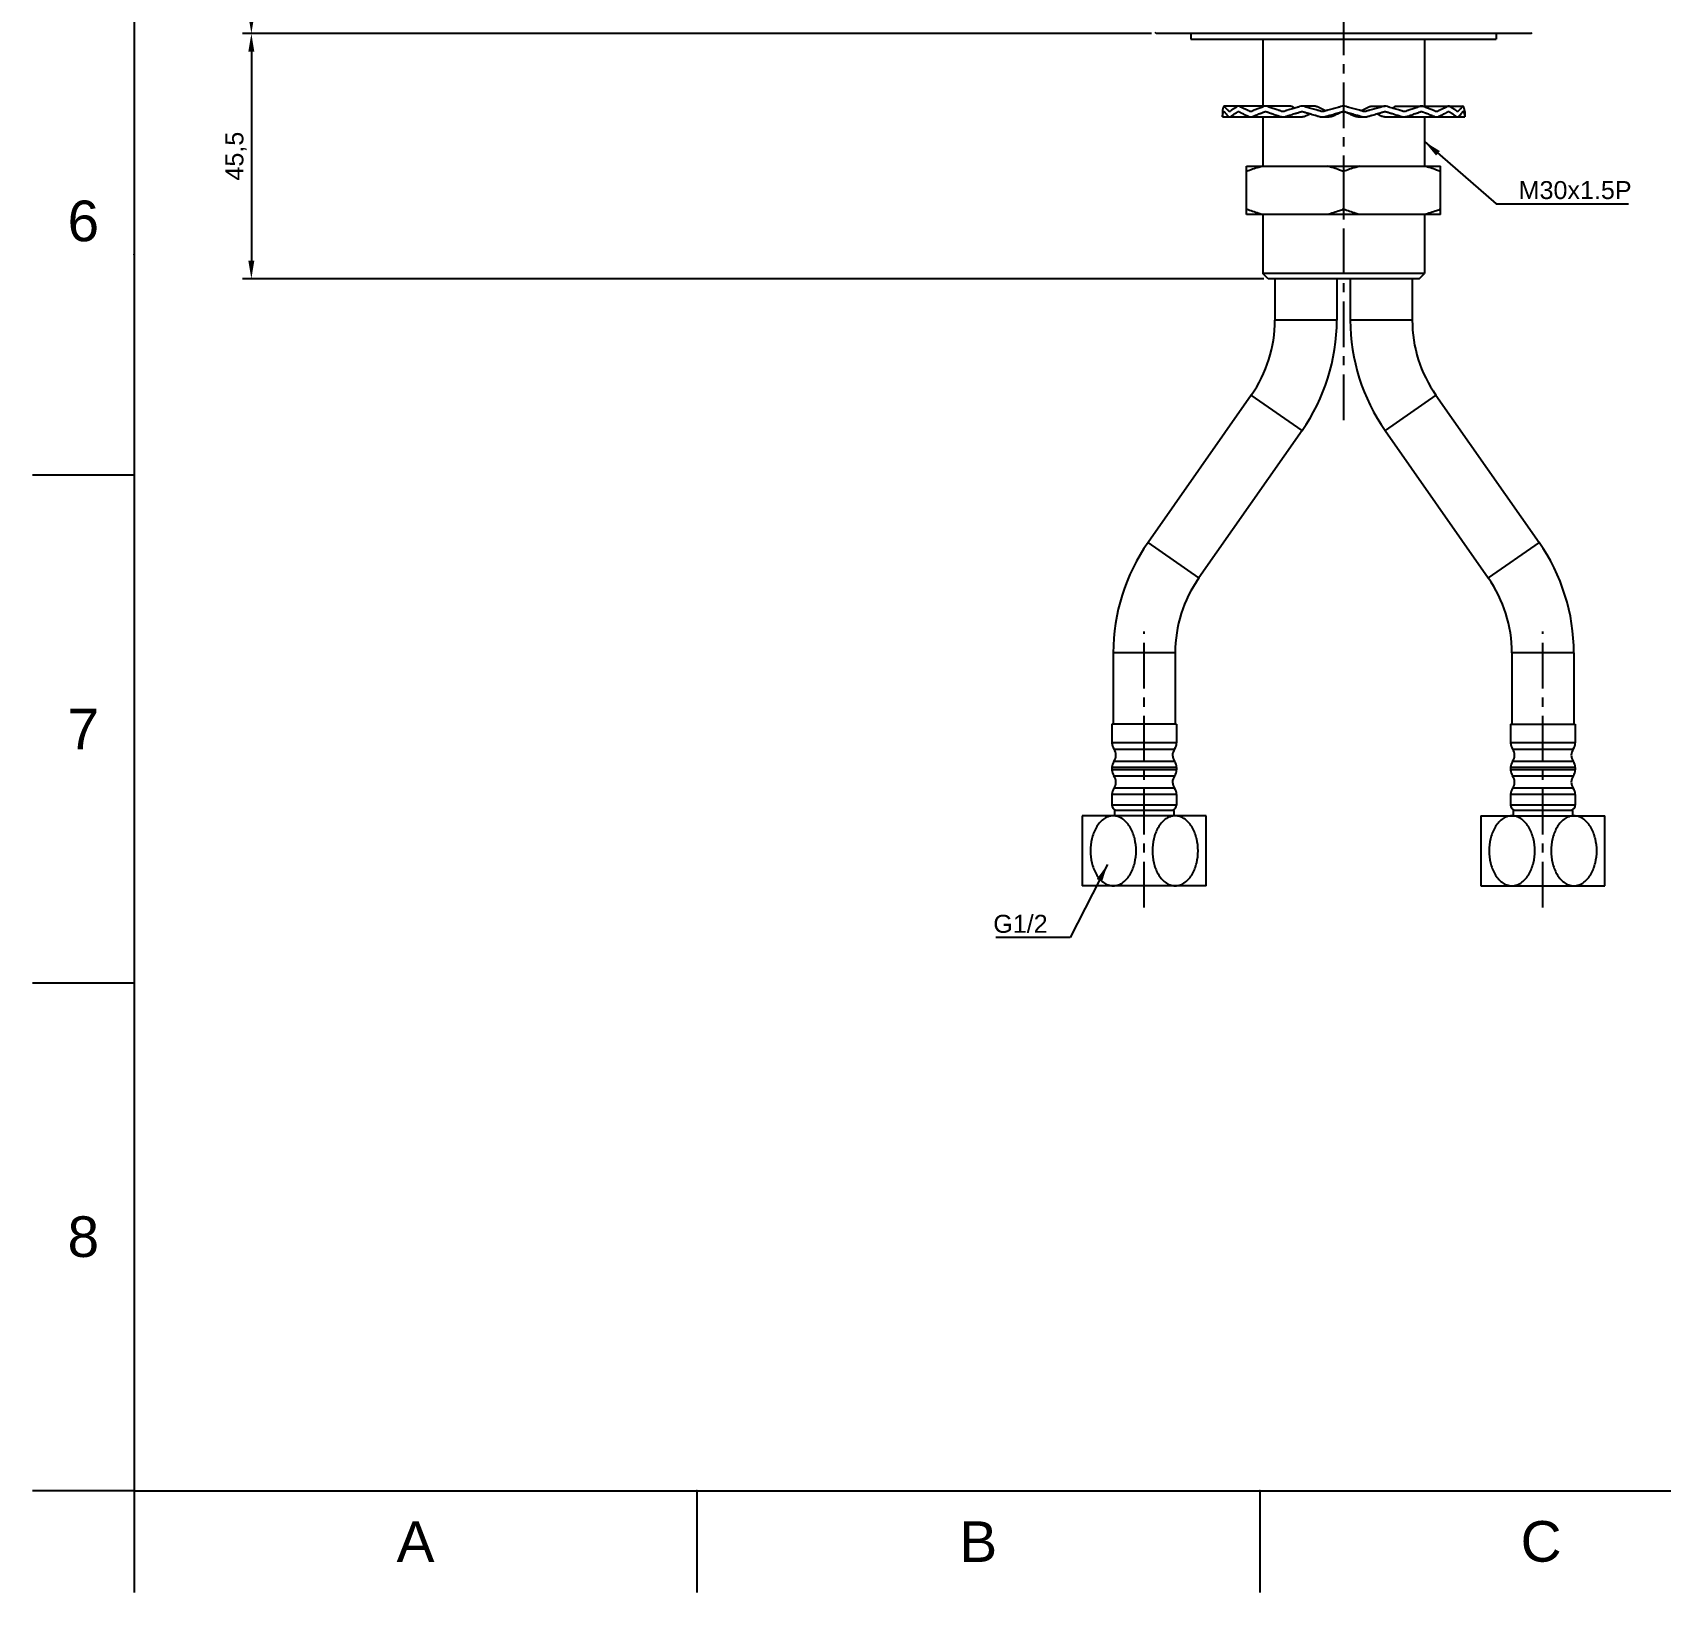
# Model space of a CAD drawing. Header units: millimetres. Extents: x 789 to 1209, y 393 to 987.
# Drawn here: x 789.1 to 1015.8, y 392.6 to 609.8 of the extents above; entities that cross this region are included whole.
import ezdxf

# ---------------------------------------------------------------- set-up
doc = ezdxf.new("R2010")
doc.units = ezdxf.units.MM
doc.header["$LTSCALE"] = 0.1
doc.linetypes.add('CENTERX2', pattern=[101.6, 63.5, -12.7, 12.7, -12.7])
for name, color, linetype in [('02___PRT_ALL_AXES', 7, 'Continuous'), ('CENTER', 1, 'CENTERX2'), ('DIM', 3, 'Continuous')]:
    doc.layers.add(name, color=color, linetype=linetype)
doc.styles.get("Standard").update_dxf_attribs({"font": 'arial.ttf'})
doc.dimstyles.new('ISO-25', dxfattribs={"dimtxt": 2.5, "dimasz": 2.5, "dimexe": 1.25, "dimexo": 0.625, "dimtad": 1, "dimlfac": 1.333333, "dimtxsty": 'Standard', "dimcen": 2.5, "dimadec": 0, "dimazin": 0, "dimtfac": 1, "dimtmove": 0, "dimatfit": 3, "dimfxl": 0, "dimarcsym": 0})

# ---------------------------------------------------------------- blocks, each defined once
blk = doc.blocks.new('*D7')
at = {"layer": 'Defpoints', "color": 0}
for p in [(819.61, 809.88), (831, 809.88), (945.55, 609.61)]:
    blk.add_point(p, dxfattribs=at)
at = {"layer": 'DIM', "color": 0, "lineweight": -2}
for p, q in [((830.37, 809.88), (818.36, 809.88)), ((819.61, 612.11), (819.61, 807.38)), ((944.93, 609.61), (818.36, 609.61))]:
    blk.add_line(p, q, dxfattribs=at)
at = {"layer": 'DIM', "color": 0}
for points in [[(819.19, 807.38), (820.02, 807.38), (819.61, 809.88)], [(819.19, 612.11), (820.02, 612.11), (819.61, 609.61)]]:
    blk.add_solid(points, dxfattribs=at)
at = {"layer": 'DIM', "color": 0, "insert": (817.71, 709.75), "char_height": 2.5, "attachment_point": 5, "rotation": 90}
blk.add_mtext('267', dxfattribs=at)
blk = doc.blocks.new('*D11')
at = {"layer": 'Defpoints', "color": 0}
for p in [(945.55, 609.61), (819.61, 575.49), (961.15, 575.49)]:
    blk.add_point(p, dxfattribs=at)
at = {"layer": 'DIM', "color": 0, "lineweight": -2}
for p, q in [((944.93, 609.61), (818.36, 609.61)), ((819.61, 607.11), (819.61, 577.99)), ((960.53, 575.49), (818.36, 575.49))]:
    blk.add_line(p, q, dxfattribs=at)
at = {"layer": 'DIM', "color": 0}
for points in [[(819.19, 607.11), (820.02, 607.11), (819.61, 609.61)], [(819.19, 577.99), (820.02, 577.99), (819.61, 575.49)]]:
    blk.add_solid(points, dxfattribs=at)
at = {"layer": 'DIM', "color": 0, "insert": (817.48, 592.55), "char_height": 2.5, "attachment_point": 5, "rotation": 90}
blk.add_mtext('45,5', dxfattribs=at)

msp = doc.modelspace()

# ---------------------------------------------------------------- linework, layer by layer
for p, q in [((803.291, 972.3843), (803.291, 406.7277)), ((803.291, 548.1418), (789.1496, 548.1418)), ((803.291, 477.4348), (789.1496, 477.4348)), ((803.291, 406.7277), (789.1496, 406.7277)), ((803.291, 406.7277), (1195.0082, 406.7277)), ((803.291, 406.7277), (803.291, 392.5863)), ((881.6345, 406.7277), (881.6345, 392.5863)), ((959.9779, 406.7277), (959.9779, 392.5863))]:
    msp.add_line(p, q)
at = {"color": 7, "linetype": 'Continuous'}
for p, q in [((945.5534, 609.6113), (945.4034, 609.7613)), ((997.7534, 609.6113), (945.5534, 609.6113)), ((997.7534, 609.6113), (997.9034, 609.7613)), ((954.7784, 598.768), (954.7791, 598.7853)), ((954.779, 598.7829), (954.7784, 598.768)), ((954.7784, 598.7704), (954.7784, 598.0185)), ((964.3015, 599.518), (955.0348, 599.518)), ((967.7415, 599.518), (965.8818, 599.518)), ((975.5653, 599.518), (977.425, 599.518)), ((979.0053, 599.518), (988.272, 599.518)), ((988.5284, 598.768), (988.5277, 598.7853)), ((988.5278, 598.7829), (988.5284, 598.768)), ((988.5284, 598.7704), (988.5284, 598.0185)), ((954.7784, 598.018), (962.8918, 598.018)), ((963.2159, 598.018), (965.9347, 598.018)), ((968.7231, 598.018), (969.6673, 598.018)), ((973.6395, 598.018), (974.5837, 598.018)), ((977.3721, 598.018), (980.0909, 598.018)), ((980.415, 598.018), (988.5284, 598.018)), ((958.1534, 591.1613), (985.1534, 591.1613)), ((958.1534, 584.4113), (958.1534, 591.1613)), ((971.6534, 590.4113), (971.6534, 585.1613)), ((985.1534, 584.4113), (985.1534, 591.1613)), ((985.1534, 584.4113), (958.1534, 584.4113)), ((982.9034, 576.2363), (960.4034, 576.2363)), ((961.1534, 575.4863), (960.4034, 576.2363)), ((982.1534, 575.4863), (982.9034, 576.2363)), ((982.1533, 575.4863), (961.1535, 575.4863)), ((962.0909, 575.4863), (962.0909, 569.7141)), ((970.7159, 575.4863), (970.7159, 569.7141)), ((972.5909, 575.4863), (972.5909, 569.7141)), ((981.2159, 575.4863), (981.2159, 569.7141)), ((970.7159, 569.7141), (962.0909, 569.7141)), ((981.2159, 569.7141), (972.5909, 569.7141)), ((958.8017, 559.2822), (944.4399, 538.7714)), ((965.8669, 554.3351), (958.8017, 559.2822)), ((984.5051, 559.2822), (977.4399, 554.3351)), ((984.5051, 559.2822), (998.8669, 538.7714)), ((965.8669, 554.3351), (951.5051, 533.8243)), ((977.4399, 554.3351), (991.8017, 533.8243)), ((951.5051, 533.8243), (944.4399, 538.7714)), ((998.8669, 538.7714), (991.8017, 533.8243)), ((948.2159, 523.3923), (939.5909, 523.3923)), ((939.5909, 523.3923), (939.5909, 513.4641)), ((948.2159, 523.3923), (948.2159, 513.4641)), ((1003.7159, 523.3923), (995.0909, 523.3923)), ((995.0909, 523.3923), (995.0909, 513.4641)), ((1003.7159, 523.3923), (1003.7159, 513.4641)), ((939.4034, 513.4641), (939.4034, 510.885)), ((948.4034, 513.4641), (948.4034, 510.885)), ((994.9034, 513.4641), (994.9034, 510.885)), ((1003.9034, 513.4641), (1003.9034, 510.885)), ((948.4034, 510.885), (939.4034, 510.885)), ((939.6846, 510.0106), (948.1221, 510.0106)), ((1003.9034, 510.885), (994.9034, 510.885)), ((995.1846, 510.0106), (1003.6221, 510.0106)), ((948.1221, 508.2926), (939.6846, 508.2926)), ((1003.6221, 508.2926), (995.1846, 508.2926)), ((948.4034, 507.4182), (939.4034, 507.4182)), ((939.4034, 507.4182), (939.4034, 507.135)), ((948.4034, 507.135), (939.4034, 507.135)), ((939.6846, 506.2606), (948.1221, 506.2606)), ((1003.9034, 507.4182), (994.9034, 507.4182)), ((1003.9034, 507.135), (994.9034, 507.135)), ((995.1846, 506.2606), (1003.6221, 506.2606)), ((1003.9034, 507.4182), (1003.9034, 507.135)), ((948.4034, 503.6682), (939.4034, 503.6682)), ((939.4034, 503.6682), (939.4034, 502.2141)), ((948.1221, 504.5426), (939.6846, 504.5426)), ((948.4034, 503.6682), (948.4034, 502.2141)), ((1003.9034, 503.6682), (994.9034, 503.6682)), ((994.9034, 503.6682), (994.9034, 502.2141)), ((1003.6221, 504.5426), (995.1846, 504.5426)), ((1003.9034, 503.6682), (1003.9034, 502.2141)), ((948.4034, 502.2141), (939.4034, 502.2141)), ((1003.9034, 502.2141), (994.9034, 502.2141)), ((952.5284, 500.7141), (935.2784, 500.7141)), ((935.2784, 500.7141), (935.2784, 490.9641)), ((952.5284, 490.9641), (952.5284, 500.7141)), ((990.7784, 500.7141), (1008.0284, 500.7141)), ((990.7784, 500.7141), (990.7784, 490.9641)), ((1008.0284, 490.9641), (1008.0284, 500.7141)), ((952.5284, 490.9641), (935.2784, 490.9641)), ((990.7784, 490.9641), (1008.0284, 490.9641))]:
    msp.add_line(p, q, dxfattribs=at)
for centre, radius, start, end in [((943.9034, 569.7141), 18.1875, 325, 0), ((943.9034, 569.7141), 26.8125, 325, 0), ((999.4034, 569.7141), 26.8125, 180, 215), ((999.4034, 569.7141), 18.1875, 180, 215), ((966.4034, 523.3923), 26.8125, 145, 180), ((976.9034, 523.3923), 26.8125, 0, 35), ((966.4034, 523.3923), 18.1875, 145, 180), ((976.9034, 523.3923), 18.1875, 0, 35), ((940.9034, 510.885), 1.5, 180, 215.659088), ((938.4659, 509.1362), 1.5, 0, 35.659088), ((949.3409, 509.1362), 1.5, 144.340912, 180), ((946.9034, 510.885), 1.5, 324.340912, 0), ((996.4034, 510.885), 1.5, 180, 215.659088), ((993.9659, 509.1362), 1.5, 0, 35.659088), ((1004.8409, 509.1362), 1.5, 144.340912, 180), ((1002.4034, 510.885), 1.5, 324.340912, 0), ((940.9034, 507.4182), 1.5, 144.340912, 180.000016), ((938.4659, 509.1671), 1.5, 324.340912, 358.820114), ((949.3409, 509.1671), 1.5, 181.179887, 215.659088), ((946.9034, 507.4182), 1.5, 359.999984, 35.659088), ((996.4034, 507.4182), 1.5, 144.340912, 180.000016), ((993.9659, 509.1671), 1.5, 324.340912, 358.820113), ((1004.8409, 509.1671), 1.5, 181.179886, 215.659088), ((1002.4034, 507.4182), 1.5, 359.999984, 35.659088), ((940.9034, 507.135), 1.5, 180, 215.659088), ((938.4659, 505.3862), 1.5, 0, 35.659088), ((938.4659, 505.4171), 1.5, 324.340912, 358.820114), ((949.3409, 505.3862), 1.5, 144.340912, 180), ((949.3409, 505.4171), 1.5, 181.179887, 215.659088), ((946.9034, 507.135), 1.5, 324.340912, 0), ((996.4034, 507.135), 1.5, 180, 215.659088), ((993.9659, 505.3862), 1.5, 0, 35.659088), ((993.9659, 505.4171), 1.5, 324.340912, 358.820113), ((1004.8409, 505.3862), 1.5, 144.340912, 180), ((1004.8409, 505.4171), 1.5, 181.179886, 215.659088), ((1002.4034, 507.135), 1.5, 324.340912, 0), ((940.9034, 503.6682), 1.5, 144.340912, 180.000016), ((946.9034, 503.6682), 1.5, 359.999984, 35.659088), ((996.4034, 503.6682), 1.5, 144.340912, 180.000016), ((1002.4034, 503.6682), 1.5, 359.999984, 35.659088), ((940.1534, 502.2141), 0.75, 180, 247.5), ((947.6534, 502.2141), 0.75, 292.5, 0), ((995.6534, 502.2141), 0.75, 180, 247.5), ((1003.1534, 502.2141), 0.75, 292.5, 0)]:
    msp.add_arc(centre, radius, start, end, dxfattribs=at)
for points, knots in [([(954.7784, 598.018), (954.7829, 598.0683), (954.7901, 598.1535), (954.8138, 598.2721), (954.8419, 598.3749), (954.8719, 598.4599), (954.8997, 598.5277), (954.9227, 598.5788), (954.9477, 598.6297), (954.9697, 598.672), (954.989, 598.7054), (955.004, 598.7312), (955.0149, 598.7539), (955.0282, 598.768), (955.0348, 598.768)], [0, 0, 0, 0, 0.18828218, 0.3184065, 0.45062553, 0.58554616, 0.65425086, 0.72378497, 0.79431075, 0.86585284, 0.90142278, 0.93849968, 0.97560947, 1, 1, 1, 1]), ([(955.0348, 599.518), (955.0224, 599.518), (955.0046, 599.4994), (954.9906, 599.4736), (954.9723, 599.442), (954.951, 599.4026), (954.9191, 599.3395), (954.8837, 599.2605), (954.848, 599.1648), (954.8196, 599.0689), (954.7915, 598.9424), (954.7819, 598.8463), (954.779, 598.7829)], [0, 0, 0, 0, 0.04658326, 0.08068592, 0.11527995, 0.18335357, 0.25054876, 0.38214657, 0.51060164, 0.63639263, 0.76007459, 1, 1, 1, 1]), ([(955.7961, 598.768), (955.7735, 598.768), (955.7268, 598.7916), (955.6739, 598.8426), (955.6148, 598.8921), (955.5411, 598.959), (955.4529, 599.042), (955.354, 599.1426), (955.2772, 599.2271), (955.2197, 599.2945), (955.179, 599.3446), (955.1401, 599.3946), (955.1096, 599.4363), (955.0854, 599.4698), (955.0679, 599.4973), (955.0484, 599.518), (955.0348, 599.518)], [0, 0, 0, 0, 0.06283673, 0.13533669, 0.20659019, 0.2765043, 0.4123808, 0.54310257, 0.66878933, 0.7297965, 0.78959319, 0.84822595, 0.90572104, 0.93403651, 0.96195323, 1, 1, 1, 1]), ([(955.0348, 598.768), (955.0414, 598.768), (955.0552, 598.7538), (955.0675, 598.7309), (955.085, 598.7051), (955.1091, 598.6716), (955.1396, 598.6288), (955.1783, 598.5779), (955.219, 598.5269), (955.2763, 598.4581), (955.353, 598.3719), (955.4518, 598.2694), (955.5394, 598.1844), (955.6139, 598.1171), (955.668, 598.0657), (955.7286, 598.0268), (955.7744, 598.018), (955.7961, 598.018)], [0, 0, 0, 0, 0.01844042, 0.0466333, 0.07526388, 0.10330375, 0.16104841, 0.21992276, 0.2799279, 0.34114721, 0.46714681, 0.59808631, 0.73408122, 0.80402157, 0.87504578, 0.94015658, 1, 1, 1, 1]), ([(957.0392, 599.518), (956.9737, 599.518), (956.8839, 599.4589), (956.77, 599.3958), (956.6566, 599.3291), (956.5195, 599.2466), (956.3607, 599.1462), (956.2093, 599.0456), (956.0879, 598.9611), (955.995, 598.893), (955.9265, 598.8435), (955.8678, 598.7923), (955.8193, 598.768), (955.7961, 598.768)], [0, 0, 0, 0, 0.13476294, 0.20377923, 0.27177281, 0.40469169, 0.53352366, 0.65826372, 0.77891349, 0.83771429, 0.89550775, 0.95222694, 1, 1, 1, 1]), ([(955.7961, 598.018), (955.8184, 598.018), (955.8664, 598.0273), (955.9325, 598.0661), (955.9962, 598.1181), (956.0659, 598.1689), (956.137, 598.2204), (956.2351, 598.2894), (956.3623, 598.3755), (956.4935, 598.4601), (956.6019, 598.5278), (956.6857, 598.5788), (956.7712, 598.6296), (956.8587, 598.6812), (956.9455, 598.7285), (957.0062, 598.768), (957.0392, 598.768)], [0, 0, 0, 0, 0.04592172, 0.09792788, 0.15590129, 0.21502485, 0.27515245, 0.33628508, 0.4615913, 0.59094623, 0.65715294, 0.72435356, 0.79257355, 0.86180089, 0.93204031, 1, 1, 1, 1]), ([(958.7264, 598.768), (958.644, 598.768), (958.5274, 598.8276), (958.3771, 598.8921), (958.2279, 598.9595), (958.0456, 599.0426), (957.8319, 599.1433), (957.6247, 599.2436), (957.4564, 599.3277), (957.3251, 599.3946), (957.2449, 599.4366), (957.1812, 599.4695), (957.1222, 599.5033), (957.0718, 599.518), (957.0392, 599.518)], [0, 0, 0, 0, 0.13358958, 0.20097259, 0.26757351, 0.39841173, 0.52606505, 0.65048643, 0.77163176, 0.83096592, 0.88947, 0.91840586, 0.94710199, 1, 1, 1, 1]), ([(957.0392, 598.768), (957.0728, 598.768), (957.1354, 598.7276), (957.2275, 598.6805), (957.3237, 598.6289), (957.4212, 598.5781), (957.5206, 598.5271), (957.6561, 598.4584), (957.8297, 598.3726), (958.0064, 598.2877), (958.151, 598.2196), (958.2618, 598.1683), (958.3551, 598.1255), (958.4305, 598.0915), (958.5055, 598.0568), (958.604, 598.026), (958.6858, 598.018), (958.7264, 598.018)], [0, 0, 0, 0, 0.05435351, 0.11207332, 0.17062013, 0.22999446, 0.29018473, 0.35120399, 0.47566148, 0.60332727, 0.66834716, 0.73415408, 0.80074136, 0.83432972, 0.86803843, 0.93434767, 1, 1, 1, 1]), ([(960.8064, 599.518), (960.7092, 599.518), (960.5692, 599.46), (960.3874, 599.3956), (960.2068, 599.3288), (959.9847, 599.2459), (959.7224, 599.1455), (959.4658, 599.0448), (959.2558, 598.9608), (959.0905, 598.8926), (958.9315, 598.8291), (958.8108, 598.768), (958.7264, 598.768)], [0, 0, 0, 0, 0.13169625, 0.19768667, 0.26312304, 0.39230782, 0.5191996, 0.64374541, 0.76589293, 0.82605347, 0.88559907, 1, 1, 1, 1]), ([(958.7264, 598.018), (958.7675, 598.018), (958.8514, 598.0263), (958.9531, 598.0571), (959.0324, 598.0916), (959.114, 598.1258), (959.2168, 598.1688), (959.3415, 598.2202), (959.5104, 598.289), (959.7251, 598.3749), (959.9425, 598.4597), (960.1191, 598.5276), (960.2536, 598.5787), (960.3894, 598.6295), (960.5263, 598.681), (960.6423, 598.7211), (960.7329, 598.7592), (960.7821, 598.768), (960.8064, 598.768)], [0, 0, 0, 0, 0.05565786, 0.11320439, 0.14286182, 0.17272842, 0.2329138, 0.29370521, 0.35509614, 0.47965895, 0.60654984, 0.67085575, 0.73571797, 0.80113916, 0.86710904, 0.93362226, 0.96714455, 1, 1, 1, 1]), ([(963.2159, 598.768), (963.1065, 598.768), (962.9477, 598.8272), (962.7402, 598.8923), (962.5337, 598.9598), (962.2785, 599.0432), (961.9757, 599.1438), (961.6774, 599.2443), (961.432, 599.3278), (961.2378, 599.3952), (961.0488, 599.4589), (960.9052, 599.518), (960.8064, 599.518)], [0, 0, 0, 0, 0.13002117, 0.19506327, 0.25970489, 0.38776003, 0.51413101, 0.63875914, 0.76158709, 0.82230899, 0.88256072, 1, 1, 1, 1]), ([(960.8064, 598.768), (960.8307, 598.768), (960.8803, 598.7591), (960.9726, 598.7208), (961.0923, 598.6806), (961.2356, 598.629), (961.3805, 598.5782), (961.5265, 598.5272), (961.7234, 598.4588), (961.9726, 598.3732), (962.2238, 598.288), (962.427, 598.2198), (962.581, 598.1684), (962.71, 598.1256), (962.8138, 598.0915), (962.9175, 598.0565), (963.0515, 598.0259), (963.1611, 598.018), (963.2159, 598.018)], [0, 0, 0, 0, 0.0289241, 0.05866609, 0.11839604, 0.17860033, 0.23927334, 0.30040549, 0.36199715, 0.48651134, 0.6127598, 0.67651543, 0.74068369, 0.80525695, 0.83769473, 0.87020238, 0.93506952, 1, 1, 1, 1]), ([(965.8818, 599.518), (965.7633, 599.518), (965.5903, 599.4601), (965.3635, 599.3954), (965.1373, 599.3285), (964.8568, 599.2454), (964.5226, 599.145), (964.1918, 599.0444), (963.9184, 598.9605), (963.7014, 598.8926), (963.4883, 598.8279), (963.3267, 598.768), (963.2159, 598.768)], [0, 0, 0, 0, 0.12830966, 0.19246324, 0.25636718, 0.38339652, 0.50933912, 0.6341368, 0.75773122, 0.81906001, 0.88006793, 1, 1, 1, 1]), ([(963.2159, 598.018), (963.271, 598.018), (963.382, 598.0261), (963.5181, 598.0566), (963.6247, 598.0916), (963.7325, 598.1257), (963.8677, 598.1687), (964.0308, 598.2201), (964.25, 598.2887), (964.526, 598.3744), (964.8037, 598.4595), (965.0274, 598.5275), (965.1963, 598.5785), (965.3661, 598.6293), (965.5363, 598.6809), (965.6796, 598.721), (965.7924, 598.7594), (965.8521, 598.768), (965.8818, 598.768)], [0, 0, 0, 0, 0.05959089, 0.11984232, 0.15027273, 0.18080815, 0.24211516, 0.30373473, 0.36565958, 0.49039982, 0.61627747, 0.67962642, 0.74323495, 0.8071003, 0.87121356, 0.93556745, 0.96787967, 1, 1, 1, 1]), ([(964.3015, 599.518), (964.3532, 599.518), (964.4326, 599.5043), (964.5298, 599.4611), (964.6242, 599.4048), (964.7458, 599.3376), (964.8429, 599.283), (964.8919, 599.2558)], [0, 0, 0, 0, 0.23770325, 0.36125019, 0.48772894, 0.7426091, 1, 1, 1, 1]), ([(968.7231, 598.768), (968.5988, 598.768), (968.4171, 598.8272), (968.1782, 598.8924), (967.9393, 598.96), (967.6419, 599.0436), (967.2865, 599.1443), (966.9332, 599.2447), (966.6402, 599.3281), (966.4068, 599.3953), (966.1762, 599.4596), (966.0012, 599.518), (965.8818, 599.518)], [0, 0, 0, 0, 0.12679562, 0.1902933, 0.25365409, 0.37993674, 0.50558561, 0.63054092, 0.75474377, 0.81654469, 0.87813552, 1, 1, 1, 1]), ([(965.8818, 598.768), (965.9116, 598.768), (965.9715, 598.7593), (966.0852, 598.7209), (966.2304, 598.6807), (966.4041, 598.6291), (966.5786, 598.5784), (966.7537, 598.5273), (966.9883, 598.459), (967.2829, 598.3736), (967.5783, 598.2882), (967.8157, 598.2199), (967.9944, 598.1685), (968.1436, 598.1256), (968.2632, 598.0915), (968.3827, 598.0564), (968.5359, 598.0259), (968.6607, 598.018), (968.7231, 598.018)], [0, 0, 0, 0, 0.03033325, 0.06095728, 0.12228216, 0.18382369, 0.24557466, 0.30752646, 0.36967583, 0.4945272, 0.62007023, 0.68308211, 0.74624509, 0.80955159, 0.8412572, 0.87298032, 0.93643974, 1, 1, 1, 1]), ([(967.034, 598.4458), (966.9888, 598.4221), (966.8986, 598.3746), (966.7411, 598.2921), (966.5641, 598.1957), (966.3018, 598.0597), (966.0791, 598.018), (965.9347, 598.018)], [0, 0, 0, 0, 0.12863431, 0.25667952, 0.44772982, 0.63624291, 1, 1, 1, 1]), ([(967.7415, 599.518), (967.8084, 599.518), (967.9445, 599.4987), (968.1271, 599.4078), (968.3127, 599.3225), (968.5615, 599.2057), (968.8748, 599.0601), (969.1265, 598.9442), (969.2527, 598.8859)], [0, 0, 0, 0, 0.12183253, 0.24542425, 0.36985502, 0.49487372, 0.74649831, 1, 1, 1, 1]), ([(971.6534, 599.518), (971.5271, 599.518), (971.3419, 599.46), (971.0983, 599.3953), (970.8538, 599.3283), (970.5486, 599.2451), (970.1828, 599.1446), (969.8176, 599.044), (969.5139, 598.9602), (969.2713, 598.8925), (969.0305, 598.8274), (968.8478, 598.768), (968.7231, 598.768)], [0, 0, 0, 0, 0.12520423, 0.18801352, 0.2508088, 0.37632727, 0.50169992, 0.62686777, 0.7517713, 0.81410588, 0.87635305, 1, 1, 1, 1]), ([(968.7231, 598.018), (968.7856, 598.018), (968.9109, 598.026), (969.0648, 598.0565), (969.1853, 598.0915), (969.3063, 598.1257), (969.4577, 598.1686), (969.6395, 598.22), (969.8824, 598.2885), (970.1865, 598.374), (970.491, 598.4592), (970.7348, 598.5274), (970.9179, 598.5785), (971.1011, 598.6292), (971.2841, 598.6808), (971.4375, 598.7209), (971.5583, 598.7594), (971.6218, 598.768), (971.6534, 598.768)], [0, 0, 0, 0, 0.06188183, 0.12389596, 0.15497377, 0.18608889, 0.24838196, 0.31075483, 0.37320004, 0.49828006, 0.62356249, 0.68626236, 0.74898853, 0.81173693, 0.87449913, 0.9372675, 0.96869445, 1, 1, 1, 1]), ([(971.6534, 598.768), (971.6088, 598.768), (971.5186, 598.7511), (971.4001, 598.6873), (971.2781, 598.6312), (971.1167, 598.5535), (970.9147, 598.4572), (970.6728, 598.3407), (970.4311, 598.2253), (970.1915, 598.1055), (969.9331, 598.0344), (969.7557, 598.018), (969.6673, 598.018)], [0, 0, 0, 0, 0.06251075, 0.12525672, 0.1880107, 0.25076515, 0.37624473, 0.50163887, 0.62689082, 0.75179339, 0.87617096, 1, 1, 1, 1]), ([(974.5837, 598.768), (974.459, 598.768), (974.2763, 598.8274), (974.0355, 598.8925), (973.7929, 598.9602), (973.4892, 599.044), (973.124, 599.1446), (972.7582, 599.2451), (972.453, 599.3283), (972.2085, 599.3953), (971.9649, 599.46), (971.7797, 599.518), (971.6534, 599.518)], [0, 0, 0, 0, 0.1236469, 0.18589407, 0.24822866, 0.37313219, 0.49830005, 0.62367271, 0.74919118, 0.81198647, 0.87479576, 1, 1, 1, 1]), ([(971.6534, 598.768), (971.685, 598.768), (971.7485, 598.7594), (971.8693, 598.7209), (972.0227, 598.6808), (972.2057, 598.6292), (972.3889, 598.5785), (972.572, 598.5274), (972.8158, 598.4592), (973.1203, 598.374), (973.4244, 598.2885), (973.6673, 598.22), (973.8491, 598.1686), (974.0005, 598.1257), (974.1215, 598.0915), (974.2419, 598.0565), (974.3959, 598.026), (974.5212, 598.018), (974.5837, 598.018)], [0, 0, 0, 0, 0.03130555, 0.0627325, 0.12550087, 0.18826307, 0.25101147, 0.31373764, 0.37643751, 0.50171994, 0.62679996, 0.68924517, 0.75161804, 0.81391111, 0.84502623, 0.87610404, 0.93811817, 1, 1, 1, 1]), ([(973.6395, 598.018), (973.4702, 598.018), (973.2115, 598.0617), (972.9046, 598.2102), (972.6733, 598.3222), (972.4411, 598.4336), (972.2473, 598.5261), (972.0925, 598.6007), (971.9953, 598.6464), (971.9175, 598.6831), (971.8413, 598.7225), (971.7815, 598.7484), (971.7398, 598.7581)], [0, 0, 0, 0, 0.24749422, 0.37244057, 0.49778922, 0.62327365, 0.7488503, 0.81166606, 0.87445989, 0.90587205, 0.93733676, 1, 1, 1, 1]), ([(974.055, 598.8863), (974.1811, 598.9446), (974.4326, 599.0604), (974.7457, 599.2059), (974.9944, 599.3226), (975.1799, 599.4079), (975.3624, 599.4987), (975.4985, 599.518), (975.5653, 599.518)], [0, 0, 0, 0, 0.2535007, 0.50512484, 0.63014363, 0.75457474, 0.87816636, 1, 1, 1, 1]), ([(977.425, 599.518), (977.3056, 599.518), (977.1306, 599.4596), (976.9, 599.3953), (976.6666, 599.3281), (976.3736, 599.2447), (976.0203, 599.1443), (975.6649, 599.0436), (975.3675, 598.96), (975.1286, 598.8924), (974.8897, 598.8272), (974.708, 598.768), (974.5837, 598.768)], [0, 0, 0, 0, 0.12186448, 0.18345531, 0.24525622, 0.36945907, 0.49441437, 0.62006324, 0.74634588, 0.80970667, 0.87320434, 1, 1, 1, 1]), ([(974.5837, 598.018), (974.6461, 598.018), (974.7709, 598.0259), (974.9241, 598.0564), (975.0436, 598.0915), (975.1632, 598.1256), (975.3124, 598.1685), (975.4911, 598.2199), (975.7284, 598.2882), (976.0239, 598.3736), (976.3185, 598.459), (976.5531, 598.5273), (976.7282, 598.5784), (976.9027, 598.6291), (977.0764, 598.6807), (977.2216, 598.7209), (977.3353, 598.7593), (977.3952, 598.768), (977.425, 598.768)], [0, 0, 0, 0, 0.06356026, 0.12701968, 0.1587428, 0.19044841, 0.25375491, 0.31691789, 0.37992977, 0.5054728, 0.63032417, 0.69247354, 0.75442534, 0.81617631, 0.87771784, 0.93904272, 0.96966675, 1, 1, 1, 1]), ([(977.3721, 598.018), (977.2762, 598.018), (977.1057, 598.0399), (976.8737, 598.1227), (976.6103, 598.2707), (976.4079, 598.3751), (976.2728, 598.4458)], [0, 0, 0, 0, 0.2413178, 0.42683518, 0.61632191, 1, 1, 1, 1]), ([(980.0909, 598.768), (979.9801, 598.768), (979.8185, 598.8279), (979.6054, 598.8926), (979.3884, 598.9605), (979.115, 599.0444), (978.7842, 599.145), (978.45, 599.2454), (978.1694, 599.3285), (977.9433, 599.3954), (977.7165, 599.4601), (977.5435, 599.518), (977.425, 599.518)], [0, 0, 0, 0, 0.11993199, 0.18093991, 0.2422687, 0.36586313, 0.49066082, 0.61660342, 0.74363279, 0.80753673, 0.87169032, 1, 1, 1, 1]), ([(977.425, 598.768), (977.4547, 598.768), (977.5144, 598.7594), (977.6272, 598.721), (977.7704, 598.6809), (977.9407, 598.6293), (978.1104, 598.5785), (978.2794, 598.5275), (978.5031, 598.4595), (978.7808, 598.3744), (979.0568, 598.2887), (979.276, 598.2201), (979.4391, 598.1687), (979.5743, 598.1257), (979.6821, 598.0916), (979.7887, 598.0566), (979.9248, 598.0261), (980.0358, 598.018), (980.0909, 598.018)], [0, 0, 0, 0, 0.03212033, 0.06443255, 0.12878644, 0.1928997, 0.25676505, 0.32037358, 0.38372253, 0.50960018, 0.63434042, 0.69626527, 0.75788484, 0.81919185, 0.84972727, 0.88015768, 0.94040911, 1, 1, 1, 1]), ([(978.4149, 599.2558), (978.4639, 599.2829), (978.561, 599.3376), (978.6826, 599.4048), (978.777, 599.4611), (978.8742, 599.5043), (978.9536, 599.518), (979.0053, 599.518)], [0, 0, 0, 0, 0.25739091, 0.512271, 0.63874981, 0.76229687, 1, 1, 1, 1]), ([(982.5004, 599.518), (982.4016, 599.518), (982.258, 599.4589), (982.069, 599.3952), (981.8748, 599.3278), (981.6294, 599.2443), (981.3311, 599.1438), (981.0283, 599.0432), (980.7731, 598.9598), (980.5666, 598.8923), (980.3591, 598.8272), (980.2003, 598.768), (980.0909, 598.768)], [0, 0, 0, 0, 0.11743928, 0.17769101, 0.23841291, 0.36124085, 0.48586897, 0.61223994, 0.74029506, 0.80493668, 0.86997877, 1, 1, 1, 1]), ([(980.0909, 598.018), (980.1457, 598.018), (980.2553, 598.0259), (980.3893, 598.0565), (980.493, 598.0915), (980.5968, 598.1256), (980.7258, 598.1684), (980.8798, 598.2198), (981.083, 598.288), (981.3342, 598.3732), (981.5834, 598.4588), (981.7803, 598.5272), (981.9263, 598.5782), (982.0712, 598.629), (982.2145, 598.6806), (982.3342, 598.7208), (982.4265, 598.7591), (982.476, 598.768), (982.5004, 598.768)], [0, 0, 0, 0, 0.06493048, 0.12979762, 0.16230527, 0.19474305, 0.25931631, 0.32348457, 0.3872402, 0.51348866, 0.63800285, 0.69959451, 0.76072666, 0.82139967, 0.88160396, 0.94133391, 0.9710759, 1, 1, 1, 1]), ([(984.5804, 598.768), (984.496, 598.768), (984.3753, 598.829), (984.2163, 598.8926), (984.051, 598.9608), (983.841, 599.0448), (983.5844, 599.1455), (983.3221, 599.2459), (983.1, 599.3288), (982.9194, 599.3956), (982.7376, 599.46), (982.5976, 599.518), (982.5004, 599.518)], [0, 0, 0, 0, 0.11440075, 0.17394635, 0.2341069, 0.35625443, 0.48080026, 0.60769206, 0.73687687, 0.80231326, 0.8683037, 1, 1, 1, 1]), ([(982.5004, 598.768), (982.5247, 598.768), (982.5739, 598.7592), (982.6645, 598.7211), (982.7805, 598.681), (982.9173, 598.6295), (983.0532, 598.5787), (983.1877, 598.5276), (983.3643, 598.4597), (983.5817, 598.3749), (983.7964, 598.289), (983.9653, 598.2202), (984.0899, 598.1688), (984.1928, 598.1258), (984.2744, 598.0916), (984.3537, 598.0571), (984.4554, 598.0263), (984.5393, 598.018), (984.5804, 598.018)], [0, 0, 0, 0, 0.03285545, 0.06637774, 0.13289096, 0.19886084, 0.26428203, 0.32914425, 0.39345016, 0.52034105, 0.64490386, 0.70629479, 0.7670862, 0.82727158, 0.85713818, 0.88679561, 0.94434214, 1, 1, 1, 1]), ([(986.2676, 599.518), (986.2349, 599.518), (986.1846, 599.5033), (986.1256, 599.4695), (986.0619, 599.4366), (985.9817, 599.3946), (985.8504, 599.3277), (985.6821, 599.2436), (985.4749, 599.1433), (985.2612, 599.0426), (985.0789, 598.9595), (984.9297, 598.8921), (984.7794, 598.8276), (984.6628, 598.768), (984.5804, 598.768)], [0, 0, 0, 0, 0.052898, 0.08159413, 0.11052999, 0.16903406, 0.22836822, 0.34951353, 0.4739349, 0.60158818, 0.73242637, 0.79902727, 0.86641025, 1, 1, 1, 1]), ([(984.5804, 598.018), (984.621, 598.018), (984.7028, 598.026), (984.8013, 598.0568), (984.8763, 598.0915), (984.9517, 598.1255), (985.045, 598.1683), (985.1557, 598.2196), (985.3004, 598.2877), (985.4771, 598.3726), (985.6507, 598.4584), (985.7862, 598.5271), (985.8856, 598.5781), (985.9831, 598.6289), (986.0793, 598.6805), (986.1714, 598.7276), (986.234, 598.768), (986.2676, 598.768)], [0, 0, 0, 0, 0.06565233, 0.13196157, 0.16567028, 0.19925864, 0.26584592, 0.33165284, 0.39667273, 0.52433852, 0.64879601, 0.70981527, 0.77000554, 0.82937987, 0.88792668, 0.94564649, 1, 1, 1, 1]), ([(987.5107, 598.768), (987.4875, 598.768), (987.4389, 598.7923), (987.3803, 598.8435), (987.3118, 598.893), (987.2189, 598.9611), (987.0975, 599.0456), (986.9461, 599.1462), (986.7873, 599.2466), (986.6502, 599.3291), (986.5368, 599.3958), (986.4229, 599.4589), (986.333, 599.518), (986.2676, 599.518)], [0, 0, 0, 0, 0.04777273, 0.10449181, 0.1622853, 0.22108611, 0.34173591, 0.46647602, 0.59530806, 0.728227, 0.79622062, 0.86523696, 1, 1, 1, 1]), ([(986.2676, 598.768), (986.3006, 598.768), (986.3613, 598.7285), (986.4481, 598.6812), (986.5356, 598.6296), (986.6211, 598.5788), (986.7049, 598.5278), (986.8133, 598.4601), (986.9445, 598.3755), (987.0717, 598.2894), (987.1698, 598.2204), (987.2408, 598.1689), (987.3106, 598.1181), (987.3743, 598.0661), (987.4404, 598.0273), (987.4884, 598.018), (987.5107, 598.018)], [0, 0, 0, 0, 0.06795969, 0.13819911, 0.20742645, 0.27564644, 0.34284706, 0.40905377, 0.5384087, 0.66371492, 0.72484755, 0.78497515, 0.84409871, 0.90207212, 0.95407828, 1, 1, 1, 1]), ([(988.272, 599.518), (988.2583, 599.518), (988.2389, 599.4973), (988.2214, 599.4698), (988.1972, 599.4363), (988.1666, 599.3946), (988.1278, 599.3446), (988.0871, 599.2945), (988.0296, 599.2271), (987.9528, 599.1426), (987.8539, 599.042), (987.7657, 598.959), (987.692, 598.8921), (987.6329, 598.8426), (987.58, 598.7916), (987.5333, 598.768), (987.5107, 598.768)], [0, 0, 0, 0, 0.03804674, 0.06596344, 0.09427891, 0.15177398, 0.21040672, 0.27020339, 0.33121053, 0.45689723, 0.58761893, 0.72349534, 0.79340941, 0.86466282, 0.9371629, 1, 1, 1, 1]), ([(987.5107, 598.018), (987.5324, 598.018), (987.5782, 598.0268), (987.6388, 598.0657), (987.6929, 598.1171), (987.7674, 598.1844), (987.855, 598.2694), (987.9538, 598.3719), (988.0305, 598.4581), (988.0878, 598.5269), (988.1284, 598.5779), (988.1672, 598.6288), (988.1977, 598.6716), (988.2218, 598.7051), (988.2393, 598.7309), (988.2516, 598.7538), (988.2653, 598.768), (988.272, 598.768)], [0, 0, 0, 0, 0.05984342, 0.12495422, 0.19597843, 0.26591878, 0.40191369, 0.53285319, 0.65885279, 0.7200721, 0.78007724, 0.83895159, 0.89669625, 0.92473612, 0.9533667, 0.98155958, 1, 1, 1, 1]), ([(988.5277, 598.7853), (988.5248, 598.8487), (988.5149, 598.9447), (988.4866, 599.0709), (988.4582, 599.1664), (988.4226, 599.2617), (988.3872, 599.3404), (988.3555, 599.4032), (988.3342, 599.4424), (988.316, 599.4739), (988.302, 599.4996), (988.2843, 599.518), (988.272, 599.518)], [0, 0, 0, 0, 0.24078052, 0.36435053, 0.49002608, 0.61836071, 0.74982562, 0.81695227, 0.88494269, 0.91951134, 0.95352996, 1, 1, 1, 1]), ([(988.272, 598.768), (988.2786, 598.768), (988.2919, 598.7539), (988.3028, 598.7312), (988.3178, 598.7054), (988.3371, 598.672), (988.3591, 598.6297), (988.3841, 598.5788), (988.4071, 598.5277), (988.4349, 598.4599), (988.4649, 598.3749), (988.493, 598.2721), (988.5135, 598.1693), (988.5228, 598.0843), (988.5271, 598.034), (988.5284, 598.018)], [0, 0, 0, 0, 0.02439005, 0.06149912, 0.0985753, 0.13414454, 0.20568523, 0.27620963, 0.34574238, 0.41444573, 0.54936372, 0.68158016, 0.81170193, 0.93996834, 1, 1, 1, 1]), ([(960.4083, 591.1613), (960.2179, 591.1087), (959.4572, 590.8869), (958.7085, 590.625), (958.1534, 590.4113)], [0, 0, 0, 0, 0.24933025, 1, 1, 1, 1]), ([(971.6534, 590.4113), (971.468, 590.4827), (970.7257, 590.7596), (969.9707, 591.0032), (969.3985, 591.1613)], [0, 0, 0, 0, 0.25073937, 1, 1, 1, 1]), ([(973.9083, 591.1613), (973.7179, 591.1087), (972.9572, 590.8869), (972.2085, 590.625), (971.6534, 590.4113)], [0, 0, 0, 0, 0.24933025, 1, 1, 1, 1]), ([(985.1534, 590.4113), (984.968, 590.4827), (984.2257, 590.7596), (983.4707, 591.0032), (982.8985, 591.1613)], [0, 0, 0, 0, 0.25073937, 1, 1, 1, 1]), ([(960.4083, 584.4113), (960.2179, 584.4639), (959.4572, 584.6858), (958.7085, 584.9477), (958.1534, 585.1613)], [0, 0, 0, 0, 0.24933025, 1, 1, 1, 1]), ([(971.6534, 585.1613), (971.468, 585.09), (970.7257, 584.813), (969.9707, 584.5694), (969.3985, 584.4113)], [0, 0, 0, 0, 0.25073937, 1, 1, 1, 1]), ([(973.9083, 584.4113), (973.7179, 584.4639), (972.9572, 584.6858), (972.2085, 584.9477), (971.6534, 585.1613)], [0, 0, 0, 0, 0.24933025, 1, 1, 1, 1]), ([(985.1534, 585.1613), (984.968, 585.09), (984.2257, 584.813), (983.4707, 584.5694), (982.8985, 584.4113)], [0, 0, 0, 0, 0.25073937, 1, 1, 1, 1]), ([(939.5909, 500.7141), (939.3474, 500.7141), (938.8503, 500.622), (938.1865, 500.2471), (937.6263, 499.702), (937.0194, 498.8115), (936.534, 497.5066), (936.3457, 495.8391), (936.534, 494.1717), (937.0194, 492.8667), (937.6262, 491.9762), (938.1864, 491.4311), (938.8503, 491.0563), (939.3474, 490.9641), (939.5909, 490.9641)], [0, 0, 0, 0, 0.05731302, 0.11614465, 0.17700781, 0.23970073, 0.36854161, 0.49999764, 0.63145496, 0.76029585, 0.82298949, 0.8838531, 0.94268609, 1, 1, 1, 1]), ([(939.5909, 490.9641), (939.8344, 490.9641), (940.3315, 491.0563), (940.9953, 491.4311), (941.5555, 491.9762), (942.1624, 492.8667), (942.6478, 494.1717), (942.8361, 495.8391), (942.6477, 497.5065), (942.1624, 498.8115), (941.5555, 499.702), (940.9953, 500.2471), (940.3315, 500.622), (939.8344, 500.7141), (939.5909, 500.7141)], [0, 0, 0, 0, 0.0573126, 0.1161438, 0.17700748, 0.23970158, 0.36854408, 0.50000213, 0.63145765, 0.76029782, 0.8229909, 0.88385418, 0.94268643, 1, 1, 1, 1]), ([(948.2159, 500.7141), (947.9724, 500.7141), (947.4753, 500.622), (946.8115, 500.2471), (946.2513, 499.702), (945.6444, 498.8116), (945.1591, 497.5066), (944.9707, 495.8392), (945.159, 494.1717), (945.6444, 492.8667), (946.2513, 491.9762), (946.8115, 491.4311), (947.4753, 491.0563), (947.9724, 490.9641), (948.2159, 490.9641)], [0, 0, 0, 0, 0.05731241, 0.11614321, 0.17700661, 0.23969963, 0.36854168, 0.49999587, 0.63145295, 0.76029969, 0.82299441, 0.8838587, 0.94268862, 1, 1, 1, 1]), ([(948.2159, 490.9641), (948.4594, 490.9641), (948.9565, 491.0563), (949.6203, 491.4311), (950.1805, 491.9762), (950.7874, 492.8667), (951.2727, 494.1717), (951.4611, 495.8391), (951.2728, 497.5065), (950.7874, 498.8115), (950.1805, 499.702), (949.6203, 500.2471), (948.9565, 500.622), (948.4594, 500.7141), (948.2159, 500.7141)], [0, 0, 0, 0, 0.05731351, 0.11614561, 0.17700896, 0.23970216, 0.36854249, 0.49999811, 0.63145696, 0.76029818, 0.82299165, 0.88385496, 0.94268678, 1, 1, 1, 1]), ([(995.0909, 500.7141), (994.8474, 500.7141), (994.3503, 500.622), (993.6865, 500.2471), (993.1263, 499.702), (992.5194, 498.8115), (992.034, 497.5065), (991.8457, 495.8391), (992.034, 494.1717), (992.5194, 492.8667), (993.1263, 491.9762), (993.6864, 491.4311), (994.3503, 491.0563), (994.8474, 490.9641), (995.0909, 490.9641)], [0, 0, 0, 0, 0.05731314, 0.116145, 0.1770081, 0.23970104, 0.36854166, 0.4999999, 0.63145788, 0.76029809, 0.82299093, 0.88385415, 0.94268666, 1, 1, 1, 1]), ([(995.0909, 490.9641), (995.3344, 490.9641), (995.8315, 491.0563), (996.4953, 491.4311), (997.0555, 491.9762), (997.6624, 492.8667), (998.1477, 494.1717), (998.3361, 495.8391), (998.1477, 497.5065), (997.6624, 498.8115), (997.0555, 499.702), (996.4953, 500.2471), (995.8315, 500.622), (995.3344, 500.7141), (995.0909, 500.7141)], [0, 0, 0, 0, 0.05731225, 0.11614321, 0.17700684, 0.2397007, 0.36854316, 0.50000072, 0.63145872, 0.76029951, 0.82299248, 0.88385553, 0.94268706, 1, 1, 1, 1]), ([(1003.7159, 500.7141), (1003.4724, 500.7141), (1002.9753, 500.622), (1002.3115, 500.2471), (1001.7513, 499.702), (1001.1444, 498.8115), (1000.659, 497.5066), (1000.4707, 495.8391), (1000.659, 494.1717), (1001.1443, 492.8667), (1001.7513, 491.9762), (1002.3115, 491.4311), (1002.9753, 491.0563), (1003.4724, 490.9641), (1003.7159, 490.9641)], [0, 0, 0, 0, 0.05731301, 0.11614446, 0.17700778, 0.23970082, 0.36854282, 0.49999676, 0.63145267, 0.76029807, 0.82299241, 0.88385636, 0.94268731, 1, 1, 1, 1]), ([(1003.7159, 490.9641), (1003.9594, 490.9641), (1004.4565, 491.0563), (1005.1203, 491.4311), (1005.6805, 491.9762), (1006.2874, 492.8667), (1006.7728, 494.1717), (1006.9611, 495.8391), (1006.7727, 497.5065), (1006.2874, 498.8115), (1005.6805, 499.702), (1005.1203, 500.2471), (1004.4565, 500.622), (1003.9594, 500.7141), (1003.7159, 500.7141)], [0, 0, 0, 0, 0.05731237, 0.1161436, 0.17700733, 0.23970143, 0.368544, 0.500002, 0.63145752, 0.76029767, 0.82299079, 0.88385405, 0.9426863, 1, 1, 1, 1])]:
    msp.add_open_spline(points, degree=3, knots=knots, dxfattribs=at)
for points in [[(963.0292, 598.033), (962.9842, 598.0232), (962.9379, 598.018), (962.8918, 598.018)], [(980.415, 598.018), (980.3704, 598.018), (980.3256, 598.0229), (980.282, 598.032)]]:
    msp.add_open_spline(points, degree=3, dxfattribs=at)
for p in [(803.291, 578.8489), (803.291, 548.1418), (803.291, 477.4348), (881.6345, 406.7277), (959.9779, 406.7277)]:
    msp.add_point(p)
at = {"layer": '02___PRT_ALL_AXES', "color": 7, "linetype": 'Continuous'}
for p, q in [((950.3909, 609.6113), (950.3909, 608.8613)), ((992.9159, 609.6113), (992.9159, 608.8613)), ((950.3909, 608.8613), (992.9159, 608.8613)), ((960.4034, 608.8613), (960.4034, 599.518)), ((982.9034, 608.8613), (982.9034, 599.518)), ((960.4034, 598.018), (960.4034, 591.1613)), ((982.9034, 598.018), (982.9034, 591.1613)), ((960.4034, 584.4113), (960.4034, 576.2363)), ((982.9034, 584.4113), (982.9034, 576.2363)), ((939.5909, 523.3923), (939.5909, 513.4641)), ((948.2159, 523.3923), (948.2159, 513.4641)), ((995.0909, 523.3923), (995.0909, 513.4641)), ((1003.7159, 523.3923), (1003.7159, 513.4641)), ((948.4034, 513.4641), (939.4034, 513.4641)), ((939.4034, 513.4641), (939.4034, 510.885)), ((948.4034, 513.4641), (948.4034, 510.885)), ((994.9034, 513.4641), (1003.9034, 513.4641)), ((994.9034, 513.4641), (994.9034, 510.885)), ((1003.9034, 513.4641), (1003.9034, 510.885)), ((939.4034, 507.4182), (939.4034, 507.135)), ((948.4034, 507.4182), (948.4034, 507.135)), ((994.9034, 507.4182), (994.9034, 507.135)), ((1003.9034, 507.4182), (1003.9034, 507.135)), ((939.4034, 503.6682), (939.4034, 502.2141)), ((948.4034, 503.6682), (948.4034, 502.2141)), ((994.9034, 503.6682), (994.9034, 502.2141)), ((1003.9034, 503.6682), (1003.9034, 502.2141)), ((948.0284, 501.4641), (939.7784, 501.4641)), ((939.7784, 501.4641), (939.7784, 500.7141)), ((948.0284, 501.4641), (948.0284, 500.7141)), ((1003.5284, 501.4641), (995.2784, 501.4641)), ((995.2784, 501.4641), (995.2784, 500.7141)), ((1003.5284, 501.4641), (1003.5284, 500.7141))]:
    msp.add_line(p, q, dxfattribs=at)
for centre, start, end in [((940.1534, 502.2141), 180, 247.500788), ((947.6534, 502.2141), 292.499212, 0), ((995.6534, 502.2141), 180, 247.500788), ((1003.1534, 502.2141), 292.499212, 0)]:
    msp.add_arc(centre, 0.75, start, end, dxfattribs=at)
at = {"layer": 'CENTER'}
for p, q in [((971.6534, 836.4863), (971.6534, 555.5958)), ((943.9034, 487.9641), (943.9034, 526.3923)), ((999.4034, 487.9641), (999.4034, 526.3923))]:
    msp.add_line(p, q, dxfattribs=at)

# ---------------------------------------------------------------- texts
at = {"char_height": 5.6566, "attachment_point": 5}
for s, width, insert in [('6', 50, (796.2203, 583.4954)), ('7', 50, (796.2203, 512.7883)), ('8', 50, (796.2203, 442.0812)), ('A', 10, (842.4627, 399.657)), ('B', 10, (920.8062, 399.657)), ('C', 10, (999.1496, 399.657))]:
    msp.add_mtext_dynamic_manual_height_columns(s, width=width, gutter_width=12.5, heights=[0], dxfattribs=dict(at, insert=insert))
at = {"layer": 'DIM', "char_height": 2.5}
for s, insert, attachment_point in [('M30x1.5P', (996.0248, 586.5448), 7), ('G1/2', (930.4593, 484.3912), 9)]:
    msp.add_mtext(s, dxfattribs=dict(at, insert=insert, attachment_point=attachment_point))

# ---------------------------------------------------------------- dimensions: what is measured, and where the dimension line sits
at = {"layer": 'DIM'}
dim = msp.add_linear_dim(base=(819.6068, 809.8814), p1=(945.5534, 609.6113), p2=(830.9996, 809.8814), angle=90, text='267', dimstyle='ISO-25', dxfattribs=at)
dim.commit()
dim.dimension.update_dxf_attribs({"geometry": '*D7', "text_midpoint": (817.7053, 709.7464)})
dim = msp.add_linear_dim(base=(819.6068, 575.4863), p1=(945.5534, 609.6113), p2=(961.1535, 575.4863), angle=90, dimstyle='ISO-25', dxfattribs=at)
dim.commit()
dim.dimension.update_dxf_attribs({"geometry": '*D11', "text_midpoint": (817.4845, 592.5488)})

# ---------------------------------------------------------------- leaders
at = {"layer": 'DIM', "annotation_type": 0, "has_hookline": 1}
for points, hookline_direction, text_width in [([(982.9034, 594.5897), (992.8998, 585.9198), (995.3998, 585.9198)], 0, 15.3138), ([(938.8061, 493.9552), (933.5843, 483.7662), (931.0843, 483.7662)], 1, 7.2016)]:
    msp.add_leader(points, dimstyle='ISO-25', dxfattribs=dict(at, hookline_direction=hookline_direction, text_width=text_width))

doc.saveas('drawing.dxf')
